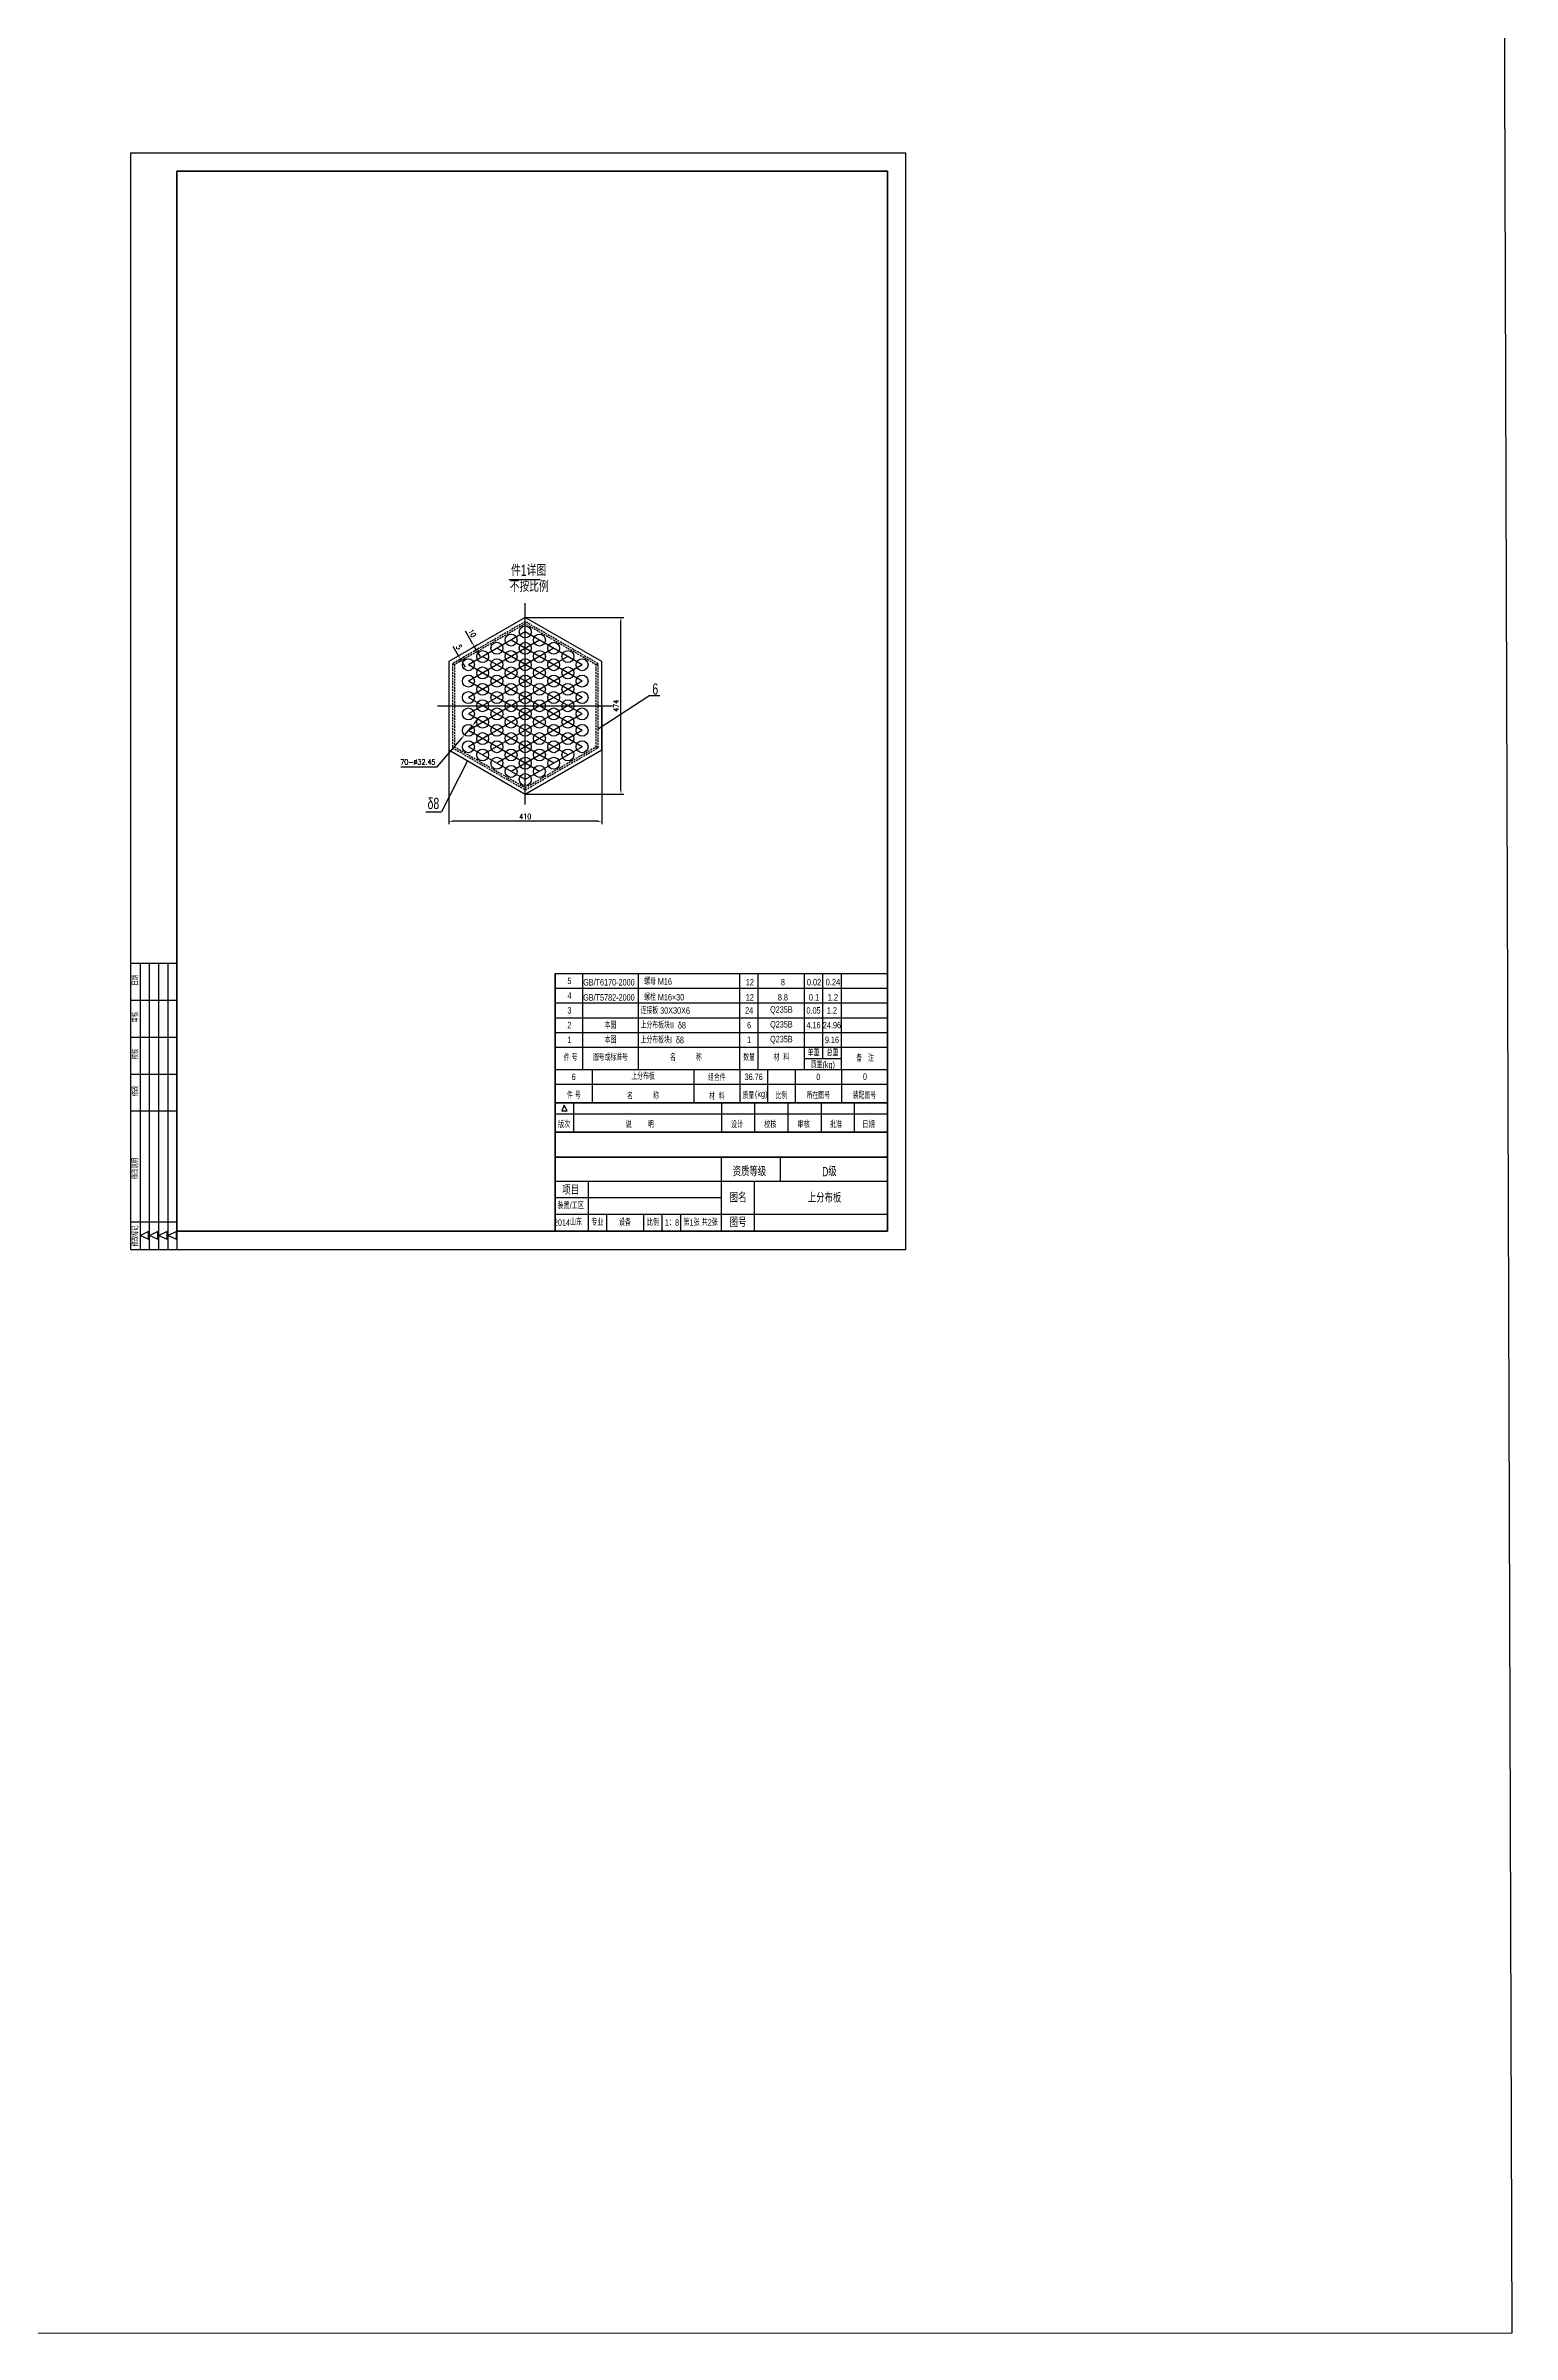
# Model space of a CAD drawing. Header units: millimetres. Extents: x 173791 to 206178, y -159089 to -143118.
# Drawn here: x 202245 to 206178, y -153303 to -147168 of the extents above; entities that cross this region are included whole.
import ezdxf
from ezdxf.enums import TextEntityAlignment as Align

# ---------------------------------------------------------------- set-up
doc = ezdxf.new("R2010")
doc.units = ezdxf.units.MM
doc.linetypes.add('DASHED', pattern=[0.75, 0.5, -0.25])
doc.layers.add('1', color=1, linetype='Continuous')
doc.layers.add('4虚线层', color=6, linetype='DASHED')
doc.layers.add('图层1', color=4, linetype='Continuous', lineweight=35)
doc.styles.add('TH_GBDIM', font='romans.shx', dxfattribs={"width": 0.8, "bigfont": 'gbcbig.shx'})
doc.styles.add('样式 3.5', font='roms.shx', dxfattribs={"width": 0.7, "height": 3.5, "bigfont": 'hztxt.shx'})
doc.styles.add('样式 5', font='roms.shx', dxfattribs={"width": 0.67, "height": 5, "bigfont": 'hztxt.shx'})
doc.dimstyles.new('TH_GBDIM', dxfattribs={"dimtxt": 3.5, "dimasz": 2.5, "dimexe": 2, "dimexo": 0, "dimgap": 1.5, "dimtad": 1, "dimdec": 1, "dimzin": 0, "dimdsep": 46, "dimtxsty": 'TH_GBDIM', "dimcen": 2.5, "dimclrd": 130, "dimclre": 130, "dimclrt": 3, "dimadec": 0, "dimazin": 0, "dimtfac": 0.714286, "dimtdec": 1, "dimtmove": 0, "dimatfit": 3, "dimfxl": 0, "dimtzin": 0, "dimlwd": -1, "dimlwe": -1, "dimarcsym": 0})

# ---------------------------------------------------------------- blocks, each defined once
blk = doc.blocks.new('*D14')
at = {"color": 130, "transparency": 16777216}
blk.add_line((203531.1, -148700), (203795.7, -148700), dxfattribs=at)
at = {"color": 130, "linetype": 'Continuous', "transparency": 16777216}
for p, q in [((203787.7, -149163.8), (203787.7, -148710)), ((203531.1, -149173.8), (203795.7, -149173.8))]:
    blk.add_line(p, q, dxfattribs=at)
at = {"color": 130, "transparency": 16777216}
for points in [[(203786.1, -148710), (203789.4, -148710), (203787.7, -148700)], [(203786.1, -149163.8), (203789.4, -149163.8), (203787.7, -149173.8)]]:
    blk.add_solid(points, dxfattribs=at)
at = {"layer": 'Defpoints', "color": 0, "transparency": 16777216}
for p in [(203531.1, -148700), (203787.7, -148700), (203531.1, -149173.8)]:
    blk.add_point(p, dxfattribs=at)
at = {"color": 3, "transparency": 16777216, "insert": (203774.7, -148936.9), "char_height": 14, "attachment_point": 5, "rotation": 90, "style": 'TH_GBDIM', "bg_fill": 3, "box_fill_scale": 1.1, "bg_fill_color": 256, "bg_fill_true_color": 13158600, "bg_fill_transparency": 0}
blk.add_mtext('{474}{}{}', dxfattribs=at)
blk = doc.blocks.new('*D15')
at = {"color": 130, "transparency": 16777216}
blk.add_line((203325.9, -148936.9), (203325.9, -149254.8), dxfattribs=at)
at = {"color": 130, "linetype": 'Continuous', "transparency": 16777216}
for p, q in [((203736.3, -148936.9), (203736.3, -149254.8)), ((203726.3, -149246.8), (203335.9, -149246.8))]:
    blk.add_line(p, q, dxfattribs=at)
at = {"color": 130, "transparency": 16777216}
for points in [[(203335.9, -149245.1), (203335.9, -149248.4), (203325.9, -149246.8)], [(203726.3, -149245.1), (203726.3, -149248.4), (203736.3, -149246.8)]]:
    blk.add_solid(points, dxfattribs=at)
at = {"layer": 'Defpoints', "color": 0, "transparency": 16777216}
for p in [(203325.9, -148936.9), (203736.3, -148936.9), (203325.9, -149246.8)]:
    blk.add_point(p, dxfattribs=at)
at = {"color": 3, "transparency": 16777216, "insert": (203531.1, -149233.8), "char_height": 14, "attachment_point": 5, "style": 'TH_GBDIM', "bg_fill": 3, "box_fill_scale": 1.1, "bg_fill_color": 256, "bg_fill_true_color": 13158600, "bg_fill_transparency": 0}
blk.add_mtext('410', dxfattribs=at)
blk = doc.blocks.new('*D16')
at = {"color": 130, "linetype": 'Continuous', "transparency": 16777216}
for p, q in [((203389.8, -148770), (203370.5, -148736.7)), ((203408.2, -148782.5), (203392.8, -148791.4)), ((203399.8, -148787.4), (203394.8, -148778.7)), ((203404.8, -148796), (203409.8, -148804.7))]:
    blk.add_line(p, q, dxfattribs=at)
at = {"color": 130, "transparency": 16777216}
blk.add_line((203403.2, -148773.8), (203387.8, -148782.7), dxfattribs=at)
for points in [[(203391.2, -148769.2), (203388.3, -148770.9), (203394.8, -148778.7)], [(203406.2, -148795.2), (203403.3, -148796.8), (203399.8, -148787.4)]]:
    blk.add_solid(points, dxfattribs=at)
at = {"color": 3, "transparency": 16777216, "insert": (203388.9, -148742.5), "char_height": 14, "attachment_point": 5, "rotation": 300, "style": 'TH_GBDIM', "bg_fill": 3, "box_fill_scale": 1.1, "bg_fill_color": 256, "bg_fill_true_color": 13158600, "bg_fill_transparency": 0}
blk.add_mtext('10', dxfattribs=at)
at = {"layer": 'Defpoints', "color": 0, "transparency": 16777216}
for p in [(203394.8, -148778.7), (203403.2, -148773.8), (203408.2, -148782.5)]:
    blk.add_point(p, dxfattribs=at)
blk = doc.blocks.new('*D17')
at = {"color": 130, "linetype": 'Continuous', "transparency": 16777216}
for p, q in [((203352.2, -148803.3), (203337.4, -148777.8)), ((203369.5, -148810.6), (203352.7, -148820.3)), ((203359.7, -148816.3), (203357.2, -148811.9)), ((203364.7, -148824.9), (203369.7, -148833.6))]:
    blk.add_line(p, q, dxfattribs=at)
at = {"color": 130, "transparency": 16777216}
blk.add_line((203367, -148806.3), (203350.2, -148815.9), dxfattribs=at)
for points in [[(203353.6, -148802.5), (203350.7, -148804.1), (203357.2, -148811.9)], [(203366.1, -148824.1), (203363.2, -148825.8), (203359.7, -148816.3)]]:
    blk.add_solid(points, dxfattribs=at)
at = {"color": 3, "transparency": 16777216, "insert": (203353.6, -148779.7), "char_height": 14, "attachment_point": 5, "rotation": 300, "style": 'TH_GBDIM', "bg_fill": 3, "box_fill_scale": 1.1, "bg_fill_color": 256, "bg_fill_true_color": 13158600, "bg_fill_transparency": 0}
blk.add_mtext('5', dxfattribs=at)
at = {"layer": 'Defpoints', "color": 0, "transparency": 16777216}
for p in [(203357.2, -148811.9), (203367, -148806.3), (203369.5, -148810.6)]:
    blk.add_point(p, dxfattribs=at)
blk = doc.blocks.new('*D19')
at = {"color": 130, "linetype": 'Continuous', "transparency": 16777216}
for p, q in [((203294.9, -149100.8), (203361.8, -149022.6)), ((203389.1, -148990.7), (203368.3, -149015)), ((203395.6, -148983.1), (203402.1, -148975.5)), ((203197.2, -149100.8), (203294.9, -149100.8))]:
    blk.add_line(p, q, dxfattribs=at)
at = {"color": 130, "transparency": 16777216}
for points in [[(203360.5, -149021.6), (203363.1, -149023.7), (203368.3, -149015)], [(203394.3, -148982), (203396.9, -148984.2), (203389.1, -148990.7)]]:
    blk.add_solid(points, dxfattribs=at)
at = {"layer": 'Defpoints', "color": 0, "transparency": 16777216}
for p in [(203368.3, -149015), (203389.1, -148990.7)]:
    blk.add_point(p, dxfattribs=at)
at = {"color": 3, "transparency": 16777216, "insert": (203243.1, -149087.8), "char_height": 14, "attachment_point": 5, "style": 'TH_GBDIM', "bg_fill": 3, "box_fill_scale": 1.1, "bg_fill_color": 256, "bg_fill_true_color": 13158600, "bg_fill_transparency": 0}
blk.add_mtext('{70-%%c32.45}{}{}', dxfattribs=at)

msp = doc.modelspace()

# ---------------------------------------------------------------- linework, layer by layer
at = {"color": 7, "linetype": 'Continuous'}
for p, q in [((202473.1, -147454.4), (204552.1, -147454.4)), ((202473.1, -150394.7), (202473.1, -147454.4)), ((204552.1, -150394.7), (204552.1, -147454.4)), ((202473.1, -149627.4), (202596.9, -149627.4)), ((202497.9, -149627.4), (202497.9, -150394.7)), ((202522.6, -149627.4), (202522.6, -150394.7)), ((202547.4, -149627.4), (202547.4, -150394.7)), ((202572.1, -149627.4), (202572.1, -150394.7)), ((202473.1, -149726.4), (202596.9, -149726.4)), ((202473.1, -149825.4), (202596.9, -149825.4)), ((202473.1, -149924.4), (202596.9, -149924.4)), ((202473.1, -150023.4), (202596.9, -150023.4)), ((202473.1, -150320.4), (202596.9, -150320.4)), ((202473.1, -150394.7), (204552.1, -150394.7))]:
    msp.add_line(p, q, dxfattribs=at)
for p, q in [((203486.7, -148598.3), (203570.9, -148598.3)), ((203531.1, -148700), (203325.9, -148818.4)), ((203736.3, -148818.4), (203531.1, -148700)), ((203325.9, -148818.4), (203325.9, -149055.3)), ((203736.3, -149055.3), (203736.3, -148818.4)), ((203892.4, -148910.4), (203862.7, -148910.4)), ((203325.9, -149055.3), (203531.1, -149173.8)), ((203531.1, -149173.8), (203736.3, -149055.3)), ((203611.6, -149654.6), (204502.6, -149654.6)), ((203611.6, -149694.2), (204502.6, -149694.2)), ((203685.9, -149912), (203685.9, -149654.6)), ((203834.4, -149912), (203834.4, -149654.6)), ((204106.6, -149912), (204106.6, -149654.6)), ((204156.1, -149912), (204156.1, -149654.6)), ((204279.9, -149912), (204279.9, -149654.6)), ((204329.4, -149882.3), (204329.4, -149654.6)), ((204378.9, -149912), (204378.9, -149654.6)), ((203611.6, -149733.8), (204502.6, -149733.8)), ((203611.6, -149773.4), (204502.6, -149773.4)), ((203611.6, -149813), (204502.6, -149813)), ((203611.6, -149852.6), (204502.6, -149852.6)), ((204279.9, -149882.3), (204378.9, -149882.3)), ((203611.6, -149912), (204502.6, -149912)), ((203611.6, -150001.1), (204502.6, -150001.1)), ((203635.7, -150007.9), (203628.9, -150023)), ((203643.4, -150023), (203635.7, -150007.9)), ((203661.1, -150080.3), (203661.1, -150001.1)), ((204057.1, -150001.1), (204057.1, -150080.3)), ((204146.2, -150001.1), (204146.2, -150080.3)), ((204235.3, -150001.1), (204235.3, -150080.3)), ((204324.4, -150001.1), (204324.4, -150080.3)), ((204413.5, -150001.1), (204413.5, -150080.3)), ((203611.6, -150014), (203611.6, -150038.8)), ((203611.6, -150030.8), (204502.6, -150030.8)), ((203628.9, -150023), (203643.4, -150023)), ((204057.1, -150345.2), (204057.1, -150147.2)), ((204215.5, -150211.5), (204215.5, -150147.2)), ((203611.6, -150211.5), (204502.6, -150211.5)), ((204057.1, -150256.1), (203611.6, -150256.1)), ((203700.7, -150345.2), (203700.7, -150211.5)), ((204146.2, -150345.2), (204146.2, -150211.5)), ((204502.6, -150300.6), (203611.6, -150300.6)), ((203750.2, -150345.2), (203750.2, -150300.6)), ((203849.2, -150345.2), (203849.2, -150300.6)), ((203898.7, -150345.2), (203898.7, -150300.6)), ((203948.2, -150345.2), (203948.2, -150300.6)), ((202521, -150346.1), (202499.3, -150357.2)), ((202499.3, -150357.2), (202521, -150367)), ((202521, -150367), (202521, -150346.1)), ((202545.8, -150346.1), (202524.1, -150357.2)), ((202524.1, -150357.2), (202545.8, -150367)), ((202545.8, -150367), (202545.8, -150346.1)), ((202570.5, -150346.1), (202548.8, -150357.2)), ((202548.8, -150357.2), (202570.5, -150367)), ((202570.5, -150367), (202570.5, -150346.1)), ((202595.3, -150346.1), (202573.6, -150357.2)), ((202573.6, -150357.2), (202595.3, -150367)), ((202595.3, -150367), (202595.3, -150346.1)), ((202596.9, -150345.2), (202596.9, -150394.7))]:
    msp.add_line(p, q)
at = {"color": 1, "ltscale": 1.5}
for p, q in [((203531.1, -149201.4), (203531.1, -148661.6)), ((203296, -148936.9), (203765, -148936.9))]:
    msp.add_line(p, q, dxfattribs=at)
at = {"color": 4}
for p, q in [((203611.6, -149855.6), (203611.6, -149880.4)), ((203611.6, -149855.6), (203611.6, -149880.4)), ((203611.6, -149855.6), (203611.6, -149880.4)), ((203611.6, -149895.2), (203611.6, -149920))]:
    msp.add_line(p, q, dxfattribs=at)
for points in [[(203710.6, -149912), (203710.6, -150001.1)], [(203982.9, -149912), (203982.9, -150001.1)], [(204106.6, -149912), (204106.6, -150001.1)], [(204180.9, -149912), (204180.9, -150001.1)], [(204255.1, -149912), (204255.1, -150001.1)], [(204378.9, -149912), (204378.9, -150001.1)], [(203611.6, -149951.6), (204502.6, -149951.6)]]:
    msp.add_lwpolyline(points)
at = {"layer": '1'}
for p, q in [((203531.1, -148738.9), (203378.7, -148826.9)), ((203569.2, -148760.9), (203378.7, -148870.9)), ((203607.3, -148782.9), (203378.7, -148914.9)), ((203683.5, -148914.9), (203454.9, -148782.9)), ((203683.5, -148870.9), (203493, -148760.9)), ((203683.5, -148826.9), (203531.1, -148738.9)), ((203645.4, -148804.9), (203378.7, -148958.9)), ((203683.5, -149002.9), (203378.7, -148826.9)), ((203683.5, -148826.9), (203378.7, -149002.9)), ((203683.5, -148958.9), (203416.8, -148804.9)), ((203683.5, -148870.9), (203378.7, -149046.9)), ((203683.5, -149046.9), (203378.7, -148870.9)), ((203645.4, -149068.9), (203378.7, -148914.9)), ((203607.3, -149090.9), (203378.7, -148958.9)), ((203683.5, -148914.9), (203416.8, -149068.9)), ((203683.5, -148958.9), (203454.9, -149090.9)), ((203569.2, -149112.9), (203378.7, -149002.9)), ((203683.5, -149002.9), (203493, -149112.9)), ((203531.1, -149134.9), (203378.7, -149046.9)), ((203683.5, -149046.9), (203531.1, -149134.9))]:
    msp.add_line(p, q, dxfattribs=at)
for centre in [(203454.9, -148782.9), (203493, -148760.9), (203531.1, -148738.9), (203531.1, -148782.9), (203569.2, -148760.9), (203607.3, -148782.9), (203378.7, -148826.9), (203416.8, -148804.9), (203416.8, -148848.9), (203454.9, -148826.9), (203493, -148804.9), (203493, -148848.9), (203531.1, -148826.9), (203569.2, -148804.9), (203569.2, -148848.9), (203607.3, -148826.9), (203645.4, -148804.9), (203645.4, -148848.9), (203683.5, -148826.9), (203378.7, -148870.9), (203378.7, -148914.9), (203416.8, -148892.9), (203454.9, -148870.9), (203454.9, -148914.9), (203493, -148892.9), (203531.1, -148870.9), (203531.1, -148914.9), (203569.2, -148892.9), (203607.3, -148870.9), (203607.3, -148914.9), (203645.4, -148892.9), (203683.5, -148870.9), (203683.5, -148914.9), (203378.7, -148958.9), (203416.8, -148936.9), (203416.8, -148980.9), (203454.9, -148958.9), (203493, -148936.9), (203493, -148980.9), (203531.1, -148958.9), (203569.2, -148936.9), (203569.2, -148980.9), (203607.3, -148958.9), (203645.4, -148936.9), (203645.4, -148980.9), (203683.5, -148958.9), (203378.7, -149002.9), (203416.8, -149024.9), (203454.9, -149002.9), (203493, -149024.9), (203531.1, -149002.9), (203569.2, -149024.9), (203607.3, -149002.9), (203645.4, -149024.9), (203683.5, -149002.9), (203378.7, -149046.9), (203416.8, -149068.9), (203454.9, -149046.9), (203454.9, -149090.9), (203493, -149068.9), (203531.1, -149046.9), (203531.1, -149090.9), (203569.2, -149068.9), (203607.3, -149046.9), (203607.3, -149090.9), (203645.4, -149068.9), (203683.5, -149046.9), (203493, -149112.9), (203531.1, -149134.9), (203569.2, -149112.9)]:
    msp.add_circle(centre, 16, dxfattribs=at)
at = {"layer": '4虚线层', "ltscale": 10}
for p, q in [((203531.1, -148711.5), (203335.9, -148824.2)), ((203531.1, -148717.3), (203340.9, -148827.1)), ((203726.3, -148824.2), (203531.1, -148711.5)), ((203531.1, -148717.3), (203531.1, -148711.5)), ((203721.3, -148827.1), (203531.1, -148717.3)), ((203335.9, -148824.2), (203335.9, -149049.6)), ((203340.9, -148827.1), (203335.9, -148824.2)), ((203340.9, -148827.1), (203340.9, -149046.7)), ((203721.3, -148827.1), (203726.3, -148824.2)), ((203721.3, -149046.7), (203721.3, -148827.1)), ((203726.3, -149049.6), (203726.3, -148824.2)), ((203335.9, -149049.6), (203340.9, -149046.7)), ((203335.9, -149049.6), (203531.1, -149162.3)), ((203340.9, -149046.7), (203531.1, -149156.5)), ((203531.1, -149156.5), (203721.3, -149046.7)), ((203531.1, -149162.3), (203726.3, -149049.6)), ((203726.3, -149049.6), (203721.3, -149046.7)), ((203531.1, -149162.3), (203531.1, -149156.5))]:
    msp.add_line(p, q, dxfattribs=at)
at = {"layer": '图层1'}
for p, q in [((204502.6, -147503.9), (202596.9, -147503.9)), ((202596.9, -147503.9), (202596.9, -150345.2)), ((204502.6, -150345.2), (204502.6, -147503.9)), ((204502.6, -150345.2), (204502.6, -147503.9)), ((203611.6, -150038.8), (203611.6, -149654.6)), ((203611.6, -150080.3), (203611.6, -149773.4)), ((203611.6, -150080.3), (203611.6, -149773.4)), ((203611.6, -150001.1), (204502.6, -150001.1)), ((204502.6, -150080.3), (203611.6, -150080.3)), ((203611.6, -150080.3), (203611.6, -150147.2)), ((203611.6, -150080.3), (203611.6, -150147.2)), ((203611.6, -150147.2), (204502.6, -150147.2)), ((203611.6, -150147.2), (204502.6, -150147.2)), ((204502.6, -150147.2), (203611.6, -150147.2)), ((203611.6, -150345.2), (203611.6, -150147.2)), ((202596.9, -150345.2), (204502.6, -150345.2))]:
    msp.add_line(p, q, dxfattribs=at)

# ---------------------------------------------------------------- texts
at = {"style": '样式 3.5', "width": 0.67}
for s, height, p in [('5', 17.3, (203644.2, -149682.8)), ('螺母 M16', 17.33, (203850.1, -149684.6)), ('4', 17.3, (203644.2, -149722.4)), ('3', 17.3, (203644.2, -149762)), ('连接板 30X30X6', 17.325, (203840.5, -149762.6)), ('螺栓 M16×30', 17.33, (203850, -149727.1)), ('2', 17.3, (203644.2, -149801.6)), ('1', 17.3, (203644.2, -149841.2)), ('本图', 17.33, (203744.1, -149802.2)), ('本图', 17.33, (203744.1, -149841.8)), ('上分布板块II  δ8', 17.325, (203840.5, -149802.2)), ('上分布板块I  δ8', 17.33, (203840.5, -149841.8)), ('上分布板', 17.33, (203815.6, -149939.3)), ('(kg)', 17.32, (204147.1, -149986))]:
    msp.add_text(s, height=height, dxfattribs=at).set_placement(p)
for s, height, p in [('GB/T6170-2000', 17.325, (203755.4, -149678)), ('12', 17.33, (204133.3, -149678)), ('8', 17.3, (204222.1, -149678)), ('GB/T5782-2000', 17.325, (203755.4, -149718.5)), ('24', 17.33, (204131.4, -149753.6)), ('12', 17.33, (204133.3, -149718.5)), ('Q235B', 17.33, (204218, -149753.6)), ('8.8', 17.33, (204222.1, -149718.5)), ('6', 17.3, (204131.4, -149793.2)), ('1', 17.3, (204131.4, -149832.8)), ('Q235B', 17.33, (204218, -149793.2)), ('Q235B', 17.33, (204218, -149832.8)), ('件 号', 17.32, (203652.9, -149878.2)), ('图号或标准号', 17.32, (203759.4, -149877.7)), ('名          称', 17.325, (203961.7, -149877.8)), ('数量', 17.32, (204131.4, -149878.2)), ('材  料', 17.32, (204218, -149877.7)), ('单重', 17.32, (204304.5, -149865.3)), ('质量(kg)', 17.32, (204329.4, -149899.7)), ('总重', 17.32, (204355.3, -149865.2)), ('备   注', 17.32, (204442.4, -149879.4)), ('6', 17.3, (203661.1, -149931.8)), ('组合件', 17.32, (204044.8, -149931.8)), ('36.76', 17.33, (204143.8, -149931.8)), ('0', 17.3, (204317, -149931.8)), ('0', 17.3, (204442.2, -149931.1)), ('件 号', 17.32, (203661.5, -149979.3)), ('名          称', 17.325, (203846.8, -149981.2)), ('材  料', 17.32, (204044.8, -149982.1)), ('质量', 17.32, (204129.6, -149980)), ('比例', 17.32, (204218, -149980.4)), ('所在图号', 17.32, (204317, -149979.6)), ('装配图号', 17.32, (204440.8, -149979.6))]:
    msp.add_text(s, height=height, dxfattribs=at).set_placement(p, align=Align.MIDDLE)
at = {"color": 1, "style": '样式 3.5', "width": 0.67}
for s, height, p in [('0.02', 17.74, (204305.5, -149678)), ('0.24', 17.74, (204356.2, -149678)), ('0.05', 17.33, (204304.2, -149753.6)), ('0.1', 17.74, (204305.5, -149718.5)), ('1.2', 17.33, (204353.7, -149753.6)), ('1.2', 17.74, (204356.2, -149718.5)), ('4.16', 17.33, (204304.2, -149793.2)), ('24.96', 17.33, (204353.7, -149793.2)), ('9.16', 17.33, (204353.7, -149832.8))]:
    msp.add_text(s, height=height, dxfattribs=at).set_placement(p, align=Align.MIDDLE)
at = {"char_height": 30, "attachment_point": 1, "style": '样式 3.5'}
for s, insert, width in [('不按比例', (203489.3, -148601.6), 314.203), ('件1详图', (203492.8, -148558.7), 314.203), ('6', (203871.9, -148877), 32.852)]:
    msp.add_mtext(s, dxfattribs=dict(at, insert=insert, width=width))
at = {"char_height": 14.85, "attachment_point": 5, "rotation": 90, "style": '样式 3.5'}
for s, insert in [('日期', (202485.8, -149672.7)), ('审核', (202485.8, -149771.7)), ('校核', (202485.8, -149870.7)), ('修改', (202485.8, -149969.7)), ('修改说明', (202485.8, -150177.8)), ('修改标记', (202485.8, -150358.1))]:
    msp.add_mtext(s, dxfattribs=dict(at, insert=insert))
at = {"attachment_point": 5}
for s, insert, char_height, style in [('版次', (203635.2, -150060.2), 17.32, '样式 3.5'), ('说        明', (203838.1, -150060.2), 17.32, '样式 3.5'), ('设计', (204098.9, -150060.2), 17.32, '样式 3.5'), ('校核', (204188.2, -150060.2), 17.32, '样式 3.5'), ('审核', (204277.9, -150060.2), 17.32, '样式 3.5'), ('批准', (204364.4, -150060.2), 17.32, '样式 3.5'), ('日期', (204451.7, -150060.2), 17.32, '样式 3.5'), ('资质等级', (204132.3, -150186), 24.75, '样式 5'), ('D级', (204347, -150186), 24.75, '样式 5'), ('项目', (203652.8, -150235.7), 24.75, '样式 5'), ('图名', (204101.9, -150255.9), 24.75, '样式 5'), ('上分布板', (204333.8, -150256.6), 24.75, '样式 5'), ('2014', (203629.5, -150322.7), 17.32, '样式 3.5'), ('装置/工区', (203652.8, -150277.3), 17.32, '样式 3.5'), ('山东', (203667.2, -150321.6), 17.32, '样式 3.5'), ('专业', (203724.3, -150322.4), 17.32, '样式 3.5'), ('设备', (203798.7, -150322.4), 17.32, '样式 3.5'), ('比例', (203873.7, -150322.4), 17.32, '样式 3.5'), ('1：8', (203924.7, -150322.4), 17.32, '样式 3.5'), ('第1张 共2张', (204001.5, -150322.4), 17.32, '样式 3.5'), ('图号', (204101.9, -150322.4), 24.75, '样式 5')]:
    msp.add_mtext(s, dxfattribs=dict(at, insert=insert, char_height=char_height, style=style))

# ---------------------------------------------------------------- next in the draw order: dimensions: what is measured, and where the dimension line sits
dim = msp.add_linear_dim(base=(203787.7, -148700), p1=(203531.1, -149173.8), p2=(203531.1, -148700), angle=90, text='{<>}{}{}', dimstyle='TH_GBDIM', override={"dimscale": 4, "dimdec": 0, "dimtfill": 1})
dim.commit()
dim.dimension.update_dxf_attribs({"geometry": '*D14', "text_midpoint": (203774.7, -148936.9)})
dim = msp.add_aligned_dim(p1=(203408.2, -148782.5), p2=(203403.2, -148773.8), distance=9.7, dimstyle='TH_GBDIM', override={"dimscale": 4, "dimdec": 0, "dimtfill": 1})
dim.commit()
dim.dimension.update_dxf_attribs({"geometry": '*D16', "text_midpoint": (203388.9, -148742.5)})

# ---------------------------------------------------------------- next in the draw order: dimensions: what is measured, and where the dimension line sits
dim = msp.add_aligned_dim(p1=(203369.5, -148810.6), p2=(203367, -148806.3), distance=11.4, dimstyle='TH_GBDIM', override={"dimscale": 4, "dimdec": 0, "dimtfill": 1})
dim.commit()
dim.dimension.update_dxf_attribs({"geometry": '*D17', "text_midpoint": (203353.6, -148779.7)})
dim = msp.add_linear_dim(base=(203325.9, -149246.8), p1=(203736.3, -148936.9), p2=(203325.9, -148936.9), dimstyle='TH_GBDIM', override={"dimscale": 4, "dimdec": 0, "dimtfill": 1})
dim.commit()
dim.dimension.update_dxf_attribs({"geometry": '*D15', "text_midpoint": (203531.1, -149233.8)})

# ---------------------------------------------------------------- next in the draw order: linework, layer by layer
msp.add_line((203726.3, -148999.2), (203862.7, -148910.4))
at = {"color": 2}
for p in [(203376.4, -149084.4), (203264.4, -149221.2)]:
    msp.add_line(p, (203306.4, -149221.2), dxfattribs=at)

# ---------------------------------------------------------------- next in the draw order: texts
at = {"color": 2, "insert": (203269.1, -149183.8), "char_height": 30, "width": 314.203, "attachment_point": 1, "style": '样式 3.5'}
msp.add_mtext('δ8', dxfattribs=at)

# ---------------------------------------------------------------- next in the draw order: dimensions: what is measured, and where the dimension line sits
dim = msp.add_diameter_dim_2p(p1=(203389.1, -148990.7), p2=(203368.3, -149015), text='{70-%%c32.45}{}{}', dimstyle='TH_GBDIM', override={"dimscale": 4, "dimgap": 1.5, "dimtad": 1, "dimtih": 0, "dimtoh": 1, "dimdec": 0, "dimlfac": 1, "dimse1": 0, "dimse2": 0, "dimsd1": 0, "dimsd2": 0, "dimtix": 0, "dimtofl": 1, "dimatfit": 3, "dimtfill": 1})
dim.commit()
dim.dimension.update_dxf_attribs({"geometry": '*D19', "text_midpoint": (203243.1, -149100.8), "dimtype": 163})

# ---------------------------------------------------------------- next in the draw order: linework, layer by layer
msp.add_lwpolyline([(206178.1, -153299), (206147.2, -143954.7), (190180.1, -143958.7), (190211.1, -153302.9)], close=True)

doc.saveas('drawing.dxf')
